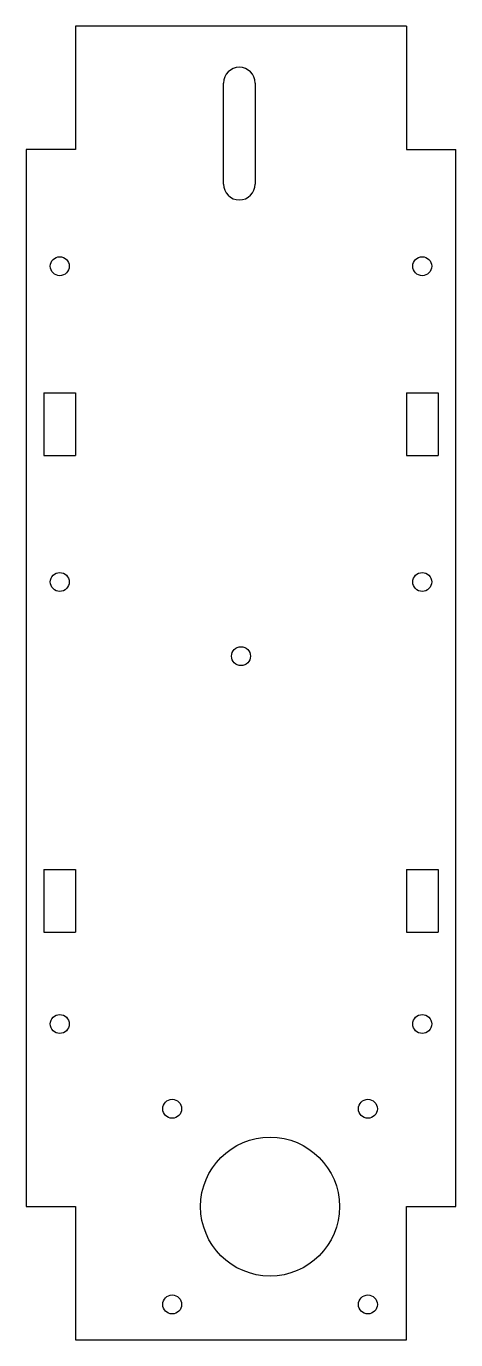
# Model space of a CAD drawing. Header units: millimetres. Extents: x -34 to 34, y -104 to 104.
import ezdxf

# ---------------------------------------------------------------- set-up
doc = ezdxf.new("R2010")
doc.units = ezdxf.units.MM
doc.layers.get('0').update_dxf_attribs({"linetype": 'CONTINUOUS', "lineweight": 25, "true_color": 0x000000})

# ---------------------------------------------------------------- blocks, each defined once
blk = doc.blocks.new('nema17')
for centre, radius in [((-15.495, 15.495), 1.5), ((15.495, 15.495), 1.5), ((0, 0), 11), ((-15.495, -15.495), 1.5), ((15.495, -15.495), 1.5)]:
    blk.add_circle(centre, radius)
blk = doc.blocks.new('slot2')
for p, q in [((-2.5, 4.95), (2.5, 4.95)), ((-2.5, 4.95), (-2.5, -4.95)), ((2.5, 4.95), (2.5, -4.95)), ((-2.5, -4.95), (2.5, -4.95))]:
    blk.add_line(p, q)

msp = doc.modelspace()

# ---------------------------------------------------------------- linework, layer by layer
for p, q in [((26.2, 104), (-26.2, 104)), ((26.2, 104), (26.2, 84.5)), ((-26.2, 104), (-26.2, 84.5)), ((-2.75, 79), (-2.75, 95)), ((2.25, 95), (2.25, 79)), ((-26.2, 84.5), (-34, 84.5)), ((-34, 84.5), (-34, -82.92)), ((26.2, 84.5), (34, 84.5)), ((34, -82.92), (34, 84.5)), ((-34, -82.92), (-26.2, -82.92)), ((-26.2, -82.92), (-26.2, -104)), ((26.2, -104), (26.2, -82.92)), ((26.2, -82.92), (34, -82.92)), ((-26.2, -104), (26.2, -104))]:
    msp.add_line(p, q)
for centre in [(-28.7, 66), (28.7, 66), (-28.7, 16), (28.7, 16), (0, 4.25), (-28.7, -54), (28.7, -54)]:
    msp.add_circle(centre, 1.5)
for centre, start, end in [((-0.25, 95), 0, 180), ((-0.25, 79), 180, 0)]:
    msp.add_arc(centre, 2.5, start, end)

# ---------------------------------------------------------------- block references
for name, p in [('slot2', (-28.7, 41)), ('slot2', (28.7, 41)), ('slot2', (-28.7, -34.5)), ('slot2', (28.7, -34.5)), ('nema17', (4.6, -82.92))]:
    msp.add_blockref(name, p)

doc.saveas('drawing.dxf')
